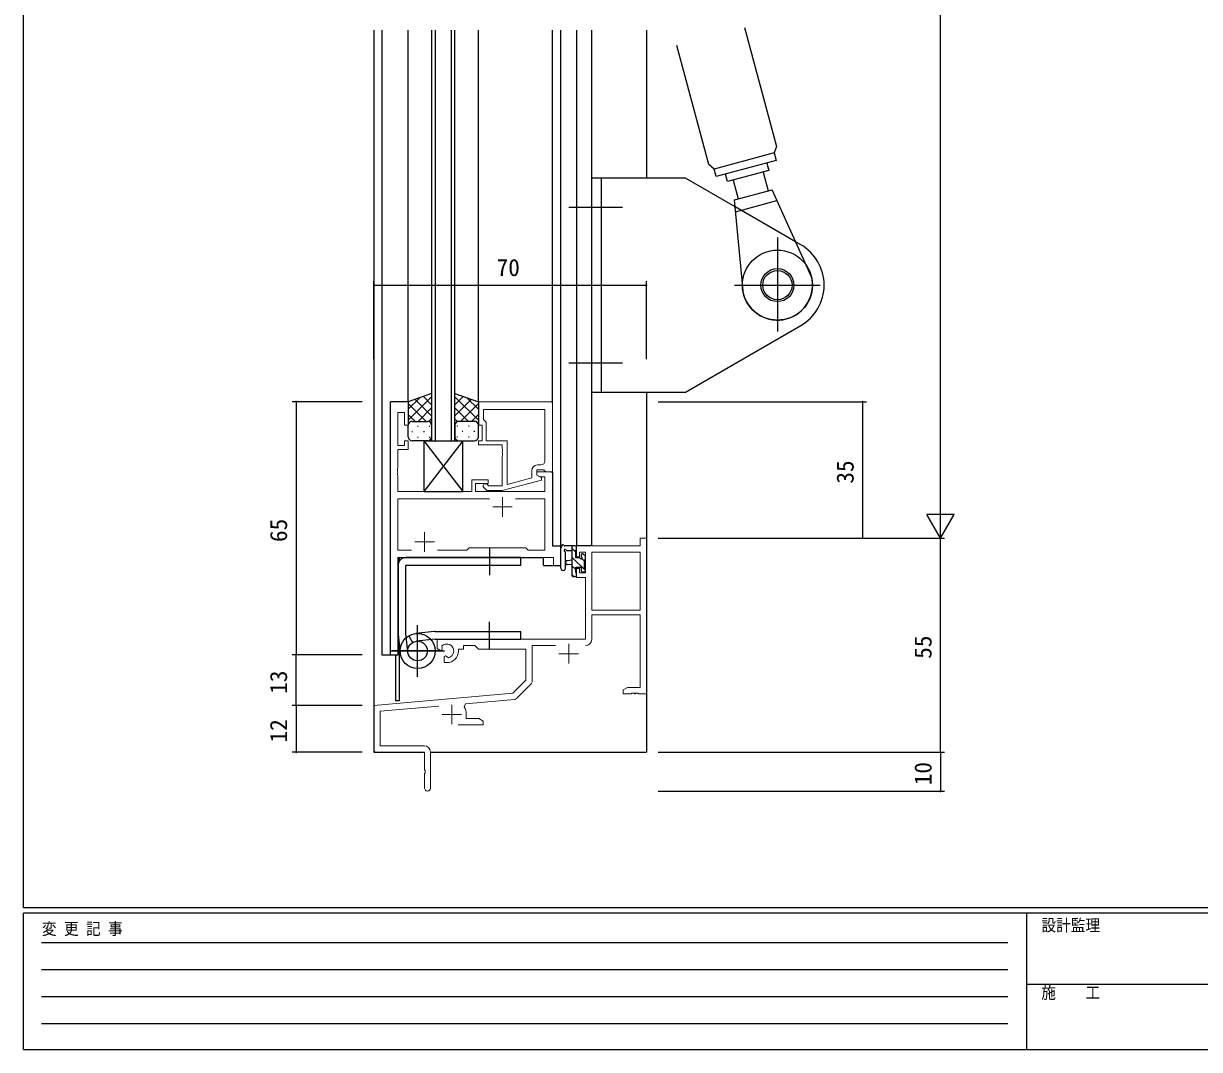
# Model space of a CAD drawing. Units: millimetres, scale not verified. Extents: x -397 to 397, y -282 to 282.
# Drawn here: x -393.9 to -91.9, y -282.1 to -18.5 of the extents above; entities that cross this region are included whole.
import ezdxf
from ezdxf.enums import TextEntityAlignment as Align

# ---------------------------------------------------------------- set-up
doc = ezdxf.new("R2010")
doc.units = ezdxf.units.MM
doc.header["$LTSCALE"] = 2
doc.layers.add('0-2_YKK_11', color=7, linetype='Continuous', lineweight=18)
for name, color, linetype in [('0-3_YKK_12', 2, 'Continuous'), ('0-4_YKK_13', 4, 'Continuous'), ('0-6_YKK_D', 6, 'Continuous'), ('0-7_YKK_ZWAK', 7, 'Continuous')]:
    doc.layers.add(name, color=color, linetype=linetype)
doc.styles.add('ＭＳ ゴシック', font='')
doc.styles.get('ＭＳ ゴシック').set_extended_font_data('MS Gothic')

msp = doc.modelspace()

# ---------------------------------------------------------------- linework, layer by layer
at = {"layer": '0-2_YKK_11'}
for p, q in [((-261.03, -131.9), (-261.9, -131.9)), ((-274.25, -140.63), (-297.77, -140.63)), ((-247.97, -154.33), (-247.97, -169.2)), ((-267.294, -191.899), (-263.563, -188.168)), ((-289.4, -214.95), (-289.4, -205.67))]:
    msp.add_line(p, q, dxfattribs=at)
at = {"layer": '0-2_YKK_11', "color": 2}
for p, q in [((-270.9, -140.2), (-270.9, -145.2)), ((-273.4, -142.7), (-268.4, -142.7)), ((-290.9, -149.2), (-290.9, -154.2)), ((-293.4, -151.7), (-288.4, -151.7)), ((-253.9, -177.9), (-253.9, -182.9)), ((-256.4, -180.4), (-251.4, -180.4)), ((-286.4, -196), (-281.4, -196)), ((-283.9, -193.5), (-283.9, -198.5))]:
    msp.add_line(p, q, dxfattribs=at)
at = {"layer": '0-2_YKK_11'}
for points in [[(-299.7, -115.7), (-299.7, -180.7), (-297.77, -180.7), (-297.77, -155.7), (-257.83, -155.7), (-257.83, -157.7), (-255.9, -157.7), (-255.9, -152.7), (-258.1, -152.7), (-258.1, -133.7), (-262.1, -133.7), (-262.1, -134.5), (-261.234, -135), (-260.03, -135), (-260.03, -138.7), (-277.8, -138.7), (-277.8, -136.7), (-274.6, -136.7), (-274.6, -135.7), (-278.8, -135.7), (-278.8, -138.7), (-297.77, -138.7), (-297.77, -134.658), (-297.89, -134.475), (-297.89, -133.925), (-297.77, -133.742), (-297.77, -133.658), (-297.89, -133.475), (-297.89, -132.925), (-297.77, -132.742), (-297.77, -127.9), (-295.1, -127.9), (-295.1, -125.7), (-296.1, -125.7), (-296.1, -126.9), (-297.77, -126.9), (-297.77, -118.4), (-296.1, -118.4), (-296.1, -121.7), (-295.1, -121.7)], [(-295.1, -121.7), (-295.1, -115.7), (-299.7, -115.7)], [(-258.1, -115.7), (-277.1, -115.7), (-277.1, -121.7), (-276.1, -121.7), (-276.1, -125.7), (-277.1, -125.7), (-277.1, -126.7), (-271, -126.7), (-271, -127.742), (-270.88, -127.925), (-270.88, -128.475), (-271, -128.658), (-271, -128.742), (-270.88, -128.925), (-270.88, -129.475), (-271, -129.658), (-271, -137.3), (-274.451, -137.3), (-274.876, -136.876)], [(-275.8, -117.63), (-260.03, -117.63), (-260.03, -130.9)], [(-263.4, -133.4), (-263.4, -135.22), (-269.7, -136.908), (-269.7, -125.7), (-275.1, -125.7), (-275.1, -120.9), (-275.6, -120.4), (-275.8, -120.2), (-275.8, -117.63), (-260.03, -117.63)], [(-275.724, -137.724), (-274.949, -138.5), (-271.003, -138.5), (-260.9, -135.793), (-260.9, -135.193), (-262.1, -134.5), (-262.1, -133.2), (-260.3, -133.2), (-260.1, -133.4), (-259.8, -133.7), (-258.1, -133.7), (-258.1, -115.7)], [(-274.25, -140.63), (-297.77, -140.63), (-297.77, -153.77), (-294.25, -153.77)], [(-287.55, -153.77), (-280.07, -153.77), (-279.5, -153.2), (-264.9, -153.2), (-264.33, -153.77), (-260.03, -153.77), (-260.03, -140.63), (-267.55, -140.63)], [(-247.97, -176.73), (-247.97, -170.4), (-235.53, -170.4), (-235.53, -189.07), (-238.809, -189.07), (-239.9, -189.7), (-239.9, -190.7), (-237.858, -190.7), (-237.675, -190.58), (-237.125, -190.58), (-236.942, -190.7), (-236.858, -190.7), (-236.675, -190.58), (-236.125, -190.58), (-235.942, -190.7), (-233.9, -190.7), (-233.9, -150.7), (-235.53, -150.7), (-235.53, -152.7), (-251.9, -152.7), (-251.9, -155.5), (-251.1, -155.5), (-251.1, -154.33), (-249.6, -154.33), (-249.6, -159.6), (-251.1, -159.6), (-251.1, -158.5), (-251.9, -158.5), (-251.9, -160.8), (-249.6, -160.8), (-249.6, -176.7), (-287.7, -176.7), (-287.7, -179.065), (-286.8, -179.585), (-286.45, -179.382), (-286.427, -178.878), (-286.465, -178.419)], [(-282.2, -179.7), (-282.2, -179.2), (-280.9, -179.2), (-280.9, -178.33), (-277.97, -178.33), (-277.1, -179.2), (-264.9, -179.2), (-264.9, -187.2), (-268.284, -190.584), (-303.9, -193.7), (-303.9, -205.7), (-290.9, -205.7), (-290.9, -210.242), (-290.78, -210.425), (-290.78, -210.975), (-290.9, -211.158), (-290.9, -214.95)], [(-284.723, -181.436), (-285.101, -181.174), (-285.55, -180.941), (-285.9, -181.143), (-285.9, -182.7), (-285.2, -182.7)], [(-263.27, -187.461), (-263.27, -178.33), (-257.25, -178.33)], [(-280.761, -194.041), (-280.38, -193.279), (-267.914, -192.188)], [(-291, -204.07), (-302.27, -204.07), (-302.27, -195.194), (-287.27, -193.881)], [(-282.25, -198.7), (-275.9, -198.7), (-275.9, -197.7), (-276.991, -197.07), (-280.2, -197.07), (-280.2, -196)]]:
    msp.add_lwpolyline(points, dxfattribs=at)
msp.add_lwpolyline([(-247.97, -154.33), (-247.97, -169.2), (-235.53, -169.2), (-235.53, -154.33)], close=True, dxfattribs=at)
for centre, radius, start, end in [((-261.9, -133.4), 1.5, 90.00001, 179.99999), ((-261.03, -130.9), 1, 270.00001, 359.99999), ((-275.3, -137.3), 0.6, 44.99999, 225.00001), ((-285.2, -179.7), 1.8, 285.36688, 134.63312), ((-249.57, -176.73), 1.6, 270.00001, 359.99999), ((-285.2, -179.7), 3, 270.00001, 359.99999), ((-264.27, -187.461), 1, 315, 359.99999), ((-268.001, -191.192), 1, 275, 315.00002), ((-283.9, -196), 3.7, 0, 31.96331), ((-291, -205.67), 1.6, 0.00001, 89.99999), ((-290.15, -214.95), 0.75, 179.99999, 0.00001)]:
    msp.add_arc(centre, radius, start, end, dxfattribs=at)
at = {"layer": '0-3_YKK_12'}
for p, q in [((-303.9, -20.2), (-303.9, -205.7)), ((-301.9, -20.2), (-301.9, -180.7)), ((-295.1, -115.7), (-295.1, -20.2)), ((-288.1, -125.701), (-288.1, -20.2)), ((-284.1, -20.2), (-284.1, -125.701)), ((-277.1, -115.7), (-277.1, -20.2)), ((-258.1, -116), (-258.1, -20.2)), ((-251.9, -20.2), (-251.9, -152.7)), ((-248, -20.2), (-248, -152.7)), ((-233.9, -20.2), (-233.9, -58.2)), ((-233.9, -113.2), (-233.9, -205.7)), ((-299.7, -180.7), (-299.7, -115.7)), ((-295.1, -115.7), (-299.7, -115.7)), ((-258.1, -152.698), (-255.9, -152.698)), ((-248, -152.7), (-251.9, -152.7)), ((-297.4, -155.7), (-297.4, -156.646)), ((-260.4, -157.7), (-260.4, -155.7)), ((-297.4, -178.088), (-297.4, -192.5)), ((-298.4, -180.7), (-298.4, -192.5)), ((-297.4, -192.5), (-298.4, -192.5)), ((-303.6, -205.7), (-303.9, -205.7)), ((-303.9, -205.7), (-291.2, -205.7)), ((-289.4, -205.7), (-233.9, -205.7))]:
    msp.add_line(p, q, dxfattribs=at)
for points in [[(-289.1, -20.2), (-289.1, -125.701), (-283.1, -125.701), (-283.1, -20.2)], [(-260.4, -157.7), (-255.9, -157.7), (-255.9, -20.2)], [(-258.4, -133.7), (-258.1, -133.7), (-258.1, -152.698)], [(-301.9, -180.7), (-297.7, -180.7), (-297.7, -155.7), (-260.4, -155.7)]]:
    msp.add_lwpolyline(points, dxfattribs=at)
at = {"layer": '0-4_YKK_13'}
for p, q in [((-208.722, -19.495), (-200.538, -50.04)), ((-217.924, -54.699), (-226.109, -24.154)), ((-200.538, -50.04), (-201.115, -51.748)), ((-201.115, -51.748), (-216.57, -55.889)), ((-200.598, -53.68), (-216.052, -57.821)), ((-203.012, -54.327), (-202.495, -56.258)), ((-201.115, -51.748), (-200.598, -53.68)), ((-216.57, -55.889), (-217.924, -54.699)), ((-216.052, -57.821), (-216.57, -55.889)), ((-213.12, -59.106), (-213.638, -57.174)), ((-202.495, -56.258), (-213.12, -59.106)), ((-203.944, -56.647), (-202.648, -61.483)), ((-223.931, -58.2), (-248, -58.2)), ((-248, -58.2), (-248, -113.2)), ((-245.5, -113.2), (-245.5, -58.2)), ((-211.171, -65.567), (-223.931, -58.2)), ((-211.671, -58.717), (-210.375, -63.553)), ((-211.341, -63.812), (-201.682, -61.224)), ((-191.607, -83.371), (-201.682, -61.224)), ((-253.831, -65.7), (-240.069, -65.7)), ((-208.993, -88.029), (-211.341, -63.812)), ((-195.622, -74.544), (-211.171, -65.567)), ((-211.048, -66.839), (-200.423, -63.992)), ((-200.3, -73.463), (-200.3, -97.625)), ((-194.3, -75.308), (-195.622, -74.544)), ((-211.3, -85.7), (-189.3, -85.7)), ((-223.931, -113.2), (-194.3, -96.092)), ((-253.831, -105.7), (-240.069, -105.7)), ((-295.1, -120.432), (-289.1, -114.432)), ((-295.1, -117.603), (-292.139, -114.643)), ((-289.1, -116.423), (-291.212, -114.311)), ((-289.1, -113.557), (-289.1, -121.7)), ((-283.1, -121.7), (-283.1, -113.557)), ((-283.1, -116.423), (-280.988, -114.311)), ((-277.1, -120.432), (-283.1, -114.432)), ((-277.1, -117.603), (-280.061, -114.643)), ((-248, -113.2), (-223.931, -113.2)), ((-290.48, -120.7), (-295.1, -116.08)), ((-289.1, -119.251), (-293.296, -115.056)), ((-292.54, -120.7), (-289.1, -117.26)), ((-283.1, -119.251), (-278.904, -115.056)), ((-279.66, -120.7), (-283.1, -117.26)), ((-281.72, -120.7), (-277.1, -116.08)), ((-293.308, -120.7), (-295.1, -118.908)), ((-294.1, -120.7), (-290.5, -120.7)), ((-293.7, -120.7), (-290.1, -120.7)), ((-289.768, -120.757), (-289.1, -120.089)), ((-282.432, -120.757), (-283.1, -120.089)), ((-278.5, -120.7), (-282.1, -120.7)), ((-278.1, -120.7), (-281.7, -120.7)), ((-278.892, -120.7), (-277.1, -118.908)), ((-295.1, -124.7), (-295.1, -121.7)), ((-294.18, -123.337), (-293.98, -123.337)), ((-292.765, -121.922), (-292.565, -121.922)), ((-291.15, -123.337), (-290.95, -123.337)), ((-289.735, -121.922), (-289.535, -121.922)), ((-289.1, -121.7), (-289.1, -124.7)), ((-283.1, -121.7), (-283.1, -124.7)), ((-282.465, -121.922), (-282.665, -121.922)), ((-281.05, -123.337), (-281.25, -123.337)), ((-279.435, -121.922), (-279.635, -121.922)), ((-278.02, -123.337), (-278.22, -123.337)), ((-277.1, -124.7), (-277.1, -121.7)), ((-290.1, -125.7), (-294.1, -125.7)), ((-292.765, -124.752), (-292.565, -124.752)), ((-281.1, -125.7), (-291.1, -138.7)), ((-291.1, -125.7), (-281.1, -138.7)), ((-291.1, -125.7), (-281.1, -125.7)), ((-291.1, -125.7), (-291.1, -138.7)), ((-289.735, -124.752), (-289.535, -124.752)), ((-282.465, -124.752), (-282.665, -124.752)), ((-282.1, -125.7), (-278.1, -125.7)), ((-279.435, -124.752), (-279.635, -124.752)), ((-274.204, -153.2), (-274.204, -160.2)), ((-255.9, -158.428), (-255.9, -153.266)), ((-252.2, -152.7), (-254.88, -152.7)), ((-254.28, -153.9), (-253.1, -153.9)), ((-253.1, -152.7), (-253.1, -160.3)), ((-252.1, -154.317), (-253.1, -153.317)), ((-251.9, -153.6), (-251.9, -153)), ((-266.2, -155.7), (-295.7, -155.7)), ((-266.2, -157.7), (-266.2, -155.7)), ((-254.7, -158.428), (-254.697, -154.467)), ((-253.1, -156.4), (-254.244, -156.502)), ((-249.6, -159.062), (-253.1, -155.562)), ((-250.7, -155), (-250.7, -155.339)), ((-249.8, -156.617), (-250.487, -155.93)), ((-249.688, -155.288), (-250.188, -154.788)), ((-249.8, -158.4), (-249.8, -156.3)), ((-249.6, -156.1), (-249.6, -155.5)), ((-297.7, -157.7), (-297.7, -175.2)), ((-266.2, -157.7), (-295.7, -157.7)), ((-295.7, -175.2), (-295.7, -157.7)), ((-253.1, -157.6), (-254.244, -157.498)), ((-252.1, -158.807), (-253.1, -157.807)), ((-252.552, -160.6), (-253.1, -160.052)), ((-251.9, -160.3), (-251.9, -159.7)), ((-250.4, -159.4), (-249.9, -159.4)), ((-249.6, -159.1), (-249.6, -158.6)), ((-252.8, -160.6), (-252.2, -160.6)), ((-288.415, -174.712), (-293.183, -175.226)), ((-288.415, -174.712), (-293.183, -175.226)), ((-292.7, -186.348), (-292.7, -173.052)), ((-292.7, -186.2), (-292.7, -173.2)), ((-288.2, -174.7), (-266.204, -174.7)), ((-274.204, -179.2), (-274.204, -172.2)), ((-266.204, -176.7), (-266.204, -174.7)), ((-297.688, -175.415), (-297.174, -180.183)), ((-295.212, -179.958), (-295.7, -175.2)), ((-294.993, -175.828), (-293.987, -177.527)), ((-288.2, -176.7), (-292.958, -177.188)), ((-288.2, -176.7), (-266.204, -176.7)), ((-299.629, -179.7), (-285.771, -179.7)), ((-286.2, -179.7), (-299.2, -179.7))]:
    msp.add_line(p, q, dxfattribs=at)
for points in [[(-289.1, -113.557), (-295.1, -115.7), (-295.1, -121.7)], [(-283.1, -113.557), (-277.1, -115.7), (-277.1, -121.7)], [(-291.1, -138.7), (-281.1, -138.7), (-281.1, -125.7)], [(-251.161, -155.8), (-252.1, -155.8), (-252.1, -153.8)], [(-252.1, -159.5), (-252.1, -158.2), (-250.7, -158.2), (-250.7, -159.1)]]:
    msp.add_lwpolyline(points, dxfattribs=at)
for centre, radius in [((-200.3, -85.7), 9), ((-200.3, -85.7), 4.25), ((-200.3, -85.7), 3.75), ((-292.7, -179.7), 4.5), ((-292.7, -179.7), 2.525)]:
    msp.add_circle(centre, radius, dxfattribs=at)
for centre, radius, start, end in [((-200.3, -85.7), 12, 0, 60), ((-200.3, -85.7), 9, 195, 15), ((-200.3, -85.7), 12, 300, 0), ((-294.1, -121.7), 1, 90, 180), ((-294.1, -121.7), 1, 90, 180), ((-290.1, -121.7), 1, 360, 90), ((-290.1, -121.7), 1, 360, 90), ((-282.1, -121.7), 1, 90, 180), ((-282.1, -121.7), 1, 90, 180), ((-278.1, -121.7), 1, 360, 90), ((-278.1, -121.7), 1, 360, 90), ((-294.1, -124.7), 1, 180, 270), ((-290.1, -124.7), 1, 270, 360), ((-282.1, -124.7), 1, 180, 270), ((-278.1, -124.7), 1, 270, 360), ((-255.6, -153.266), 0.3, 130.52878, 180), ((-255.99, -152.81), 0.3, 310.52878, 10.52878), ((-255.4, -152.7), 0.3, 30, 190.52878), ((-254.88, -152.4), 0.3, 210, 270), ((-254.8, -153.9), 0.3, 30, 250.81024), ((-254.28, -153.6), 0.3, 210, 270), ((-252.2, -153), 0.3, 0, 90), ((-252.1, -153.6), 0.2, 270, 0), ((-295.7, -157.7), 2, 90, 180), ((-254.997, -154.467), 0.3, 359.95977, 70.81024), ((-254.2, -157), 0.5, 95.09207, 264.90793), ((-251.161, -156.1), 0.3, 33.05573, 90), ((-250.7, -155.8), 0.25, 213.05573, 56.94427), ((-250.4, -155), 0.3, 45, 180), ((-250.4, -155.339), 0.3, 180, 236.94427), ((-249.8, -156.1), 0.2, 270, 0), ((-249.9, -155.5), 0.3, 0, 45), ((-255.3, -158.428), 0.6, 179.95977, 359.95977), ((-252.1, -159.7), 0.2, 0, 90), ((-250.4, -159.1), 0.3, 180, 270), ((-249.9, -159.1), 0.3, 270, 0), ((-249.8, -158.6), 0.2, 0, 90), ((-252.8, -160.3), 0.3, 180, 270), ((-252.2, -160.3), 0.3, 270, 0), ((-288.2, -176.7), 2, 90.00003, 96.15771), ((-295.7, -175.2), 2, 179.99075, 186.15767)]:
    msp.add_arc(centre, radius, start, end, dxfattribs=at)
at = {"layer": '0-6_YKK_D'}
for p, q in [((-158.4, -143.7), (-158.4, 142.3)), ((-303.9, -104.703), (-303.9, -84.7)), ((-303.9, -85.7), (-233.9, -85.7)), ((-233.9, -104.703), (-233.9, -84.7)), ((-306.9, -115.7), (-324.9, -115.7)), ((-323.9, -115.7), (-323.9, -180.7)), ((-230.9, -115.7), (-177.4, -115.7)), ((-178.4, -150.7), (-178.4, -115.7)), ((-158.4, -150.7), (-158.4, -138.576)), ((-158.4, -150.7), (-161.9, -144.638)), ((-154.9, -144.638), (-161.9, -144.638)), ((-158.4, -150.7), (-154.9, -144.638)), ((-230.9, -150.7), (-157.4, -150.7)), ((-230.9, -150.7), (-177.4, -150.7)), ((-230.9, -150.7), (-157.4, -150.7)), ((-158.4, -205.7), (-158.4, -150.7)), ((-306.9, -180.7), (-324.9, -180.7)), ((-306.9, -180.7), (-324.9, -180.7)), ((-323.9, -193.7), (-323.9, -180.7)), ((-306.9, -193.7), (-324.9, -193.7)), ((-306.9, -193.7), (-324.9, -193.7)), ((-323.9, -193.7), (-323.9, -205.7)), ((-306.9, -205.7), (-324.9, -205.7)), ((-230.9, -205.7), (-157.4, -205.7)), ((-230.9, -205.7), (-157.4, -205.7)), ((-158.4, -205.7), (-158.4, -215.7)), ((-230.9, -215.7), (-157.4, -215.7))]:
    msp.add_line(p, q, dxfattribs=at)
for centre, start, end in [((-303.9, -85.7), 0, 180), ((-303.9, -85.7), 180, 0), ((-233.9, -85.7), 0, 180), ((-233.9, -85.7), 180, 0), ((-323.9, -115.7), 90, 270), ((-323.9, -115.7), 270, 90), ((-178.4, -115.7), 90, 270), ((-178.4, -115.7), 270, 90), ((-178.4, -150.7), 90, 270), ((-178.4, -150.7), 270, 90), ((-323.9, -180.7), 90, 270), ((-323.9, -180.7), 90, 270), ((-323.9, -180.7), 270, 90), ((-323.9, -180.7), 270, 90), ((-323.9, -193.7), 90, 270), ((-323.9, -193.7), 90, 270), ((-323.9, -193.7), 270, 90), ((-323.9, -193.7), 270, 90), ((-323.9, -205.7), 90, 270), ((-323.9, -205.7), 270, 90), ((-158.4, -205.7), 90, 270), ((-158.4, -205.7), 90, 270), ((-158.4, -205.7), 270, 90), ((-158.4, -205.7), 270, 90), ((-158.4, -215.7), 90, 270), ((-158.4, -215.7), 270, 90)]:
    msp.add_arc(centre, 0.106, start, end, dxfattribs=at)
at = {"layer": '0-7_YKK_ZWAK'}
for p, q in [((-393.9, -245.7), (-393.9, 279.3)), ((376.1, -245.7), (-393.9, -245.7)), ((338.3, -247.1), (-393.9, -247.1)), ((-393.9, -282.1), (-393.9, -247.1)), ((-136.3, -247.1), (-136.3, -282.1)), ((-389.301, -254.612), (-141.109, -254.612)), ((-389.301, -261.541), (-141.109, -261.541)), ((-136.3, -265.299), (-7.5, -265.299)), ((-389.301, -268.47), (-141.109, -268.47)), ((-389.301, -275.398), (-141.109, -275.398)), ((-393.9, -282.1), (338.3, -282.1))]:
    msp.add_line(p, q, dxfattribs=at)

# ---------------------------------------------------------------- texts
at = {"layer": '0-6_YKK_D', "style": 'ＭＳ ゴシック'}
msp.add_text('70', height=4.399, dxfattribs=at).set_placement((-272.42, -84.7), align=Align.BOTTOM_LEFT)
for s, p in [('35', (-179.4, -136.72)), ('65', (-324.9, -151.72)), ('55', (-159.4, -181.72)), ('13', (-324.9, -190.72)), ('12', (-324.9, -203.22)), ('10', (-159.4, -214.22))]:
    msp.add_text(s, height=4.399, rotation=90, dxfattribs=at).set_placement(p, align=Align.BOTTOM_LEFT)
at = {"layer": '0-7_YKK_ZWAK', "style": 'ＭＳ ゴシック', "width": 0.9}
for s, p in [('変 更 記 事', (-389.186, -253.547)), ('設計監理', (-132.531, -252.633)), ('施\u3000\u3000工', (-132.531, -269.954))]:
    msp.add_text(s, height=3.079, dxfattribs=at).set_placement(p, align=Align.BOTTOM_LEFT)

doc.saveas('drawing.dxf')
